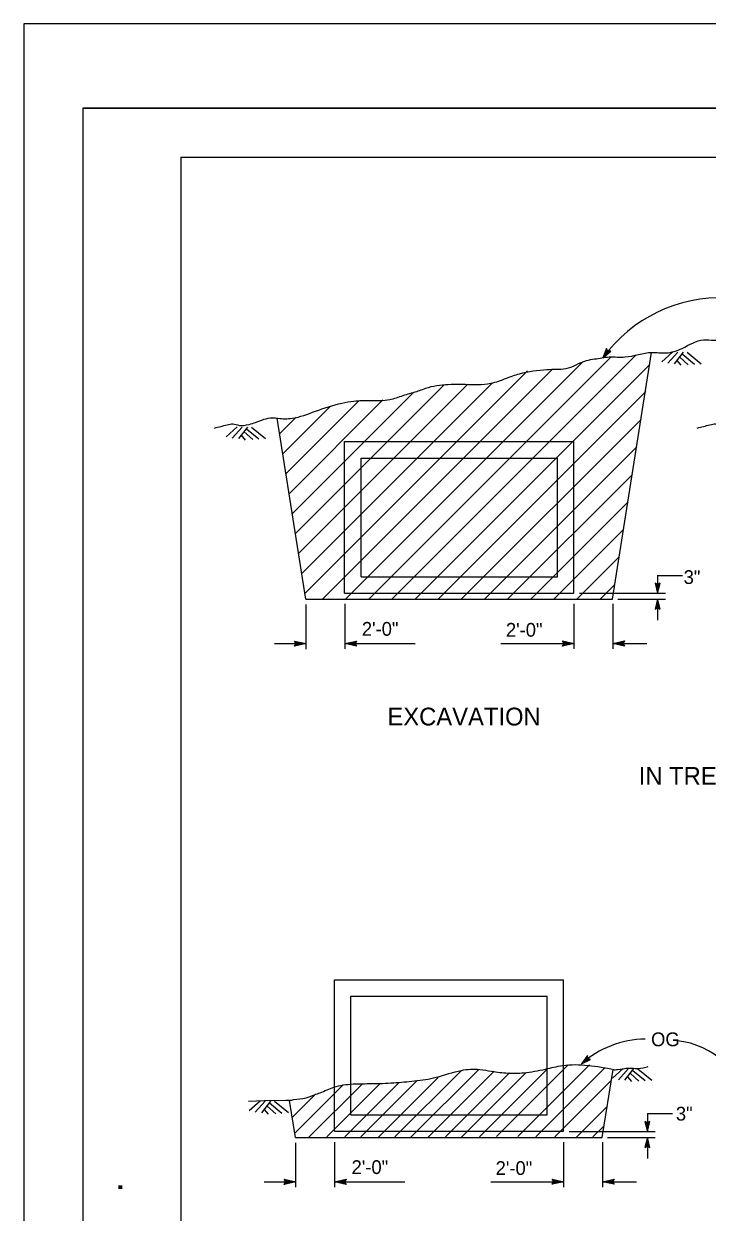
# Model space of a CAD drawing. Extents: x -893 to 867, y -474 to 712.
# Drawn here: x -893 to -545, y 107 to 712 of the extents above; entities that cross this region are included whole.
import ezdxf

# ---------------------------------------------------------------- set-up
doc = ezdxf.new("R2010")
doc.units = 0
for name, color, linetype in [('10 Sheet Format', 7, 'Continuous'), ('14 Ramp Anno', 7, 'Continuous'), ('21 Curb Gutter', 7, 'Continuous'), ('22 Misc Cnst Det', 7, 'Continuous'), ('41 ContourGrade', 7, 'Continuous'), ('46 Const Signing', 7, 'Continuous'), ('56 Stage 3 Anno', 7, 'Continuous'), ('57 Undefined', 7, 'Continuous')]:
    doc.layers.add(name, color=color, linetype=linetype)

msp = doc.modelspace()

# ---------------------------------------------------------------- linework, layer by layer
at = {"layer": '10 Sheet Format'}
for p, q in [((-863.45, 668.96), (836.55, 668.96)), ((-863.45, 668.96), (-863.45, -431.04)), ((-813.45, 643.96), (811.55, 643.96)), ((-813.45, 643.96), (-813.45, -406.04))]:
    msp.add_line(p, q, dxfattribs=at)
for points in [[(-893.45, -474.04), (866.55, -474.04), (866.55, 711.96), (-893.45, 711.96)], [(-863.45, -431.04), (836.55, -431.04), (836.55, 668.96), (-863.45, 668.96)]]:
    msp.add_lwpolyline(points, close=True, dxfattribs=at)
at = {"layer": '21 Curb Gutter'}
for p, q in [((-593.57, 418.99), (-573.69, 544.51)), ((-749.82, 418.99), (-764.42, 511.14)), ((-749.82, 418.99), (-593.57, 418.99)), ((-749.82, 418.99), (-656.07, 418.99)), ((-598.81, 145.02), (-593.36, 179.48)), ((-770.93, 163.59), (-778.93, 163.28)), ((-760, 163.74), (-770.93, 163.59)), ((-758.1, 163.75), (-760, 163.74)), ((-755.12, 144.93), (-758.1, 163.75)), ((-735.26, 148.08), (-618.6, 148.08)), ((-755.05, 144.95), (-598.8, 144.95)), ((-755.05, 144.95), (-661.3, 144.95))]:
    msp.add_line(p, q, dxfattribs=at)
for points in [[(-796.27, 506.1), (-793.17, 506.97), (-789.81, 507.75), (-786.98, 508.26), (-783.62, 507.49), (-778.72, 508.01), (-775.36, 509.04), (-766.85, 511.36), (-764.01, 511.1), (-756.79, 511.1), (-744.92, 514.71), (-731.5, 518.84), (-725.31, 519.87), (-717.05, 520.13), (-706.99, 520.65), (-700.28, 522.71), (-693.32, 524.78), (-687.38, 526.84), (-675.77, 528.39), (-668.55, 528.39), (-655.64, 528.91), (-647.65, 531.49), (-640.94, 533.81), (-627, 535.87), (-622.1, 536.13), (-617.46, 536.39), (-606.88, 540.51), (-602.75, 541.29), (-595.27, 542.32), (-587.27, 542.32), (-573.59, 544.64), (-566.37, 544.39), (-558.11, 546.71), (-547.28, 551.09), (-541.86, 550.84), (-537.99, 550.84)], [(-550.43, 506.1), (-547.33, 506.97), (-543.98, 507.75), (-541.14, 508.26), (-537.79, 507.49), (-532.88, 508.01), (-529.53, 509.04), (-521.02, 511.36), (-518.18, 511.1), (-510.95, 511.1), (-499.08, 514.71), (-485.67, 518.84), (-479.47, 519.87), (-471.22, 520.13), (-461.15, 520.65), (-454.45, 522.71), (-447.48, 524.78), (-441.55, 526.84), (-429.93, 528.39), (-422.71, 528.39), (-409.81, 528.91), (-401.81, 531.49), (-395.1, 533.81), (-381.17, 535.87), (-376.27, 536.13), (-371.62, 536.39), (-361.04, 540.51), (-356.92, 541.29), (-349.43, 542.32), (-341.43, 542.32), (-327.76, 544.64), (-320.54, 544.39), (-312.28, 546.71), (-301.44, 551.09), (-296.02, 550.84), (-292.15, 550.84)], [(-758.1, 163.75), (-756, 164.2), (-749.69, 165.12), (-745.38, 166.66), (-742.46, 167.74), (-735.53, 170.51), (-725.68, 172.2), (-716.45, 172.36), (-705.06, 172.82), (-694.44, 173.74), (-683.36, 175.59), (-670.58, 179.13), (-661.2, 179.59), (-655.19, 178.67), (-646.88, 177.74), (-638.88, 177.9), (-627.8, 179.74), (-619.03, 181.59), (-592.86, 179.59)], [(-593.36, 179.48), (-591.09, 179.51), (-585.4, 180.28), (-582.01, 180.13), (-576.62, 180.75), (-575.39, 181.05)]]:
    msp.add_spline(points, degree=3, dxfattribs=at)
at = {"layer": '22 Misc Cnst Det'}
for p, q in [((-729.55, 418.99), (-608.76, 539.78)), ((-717.77, 418.99), (-594.31, 542.46)), ((-705.99, 418.99), (-581.71, 543.27)), ((-694.2, 418.99), (-574.63, 538.56)), ((-750.27, 421.84), (-636.91, 535.2)), ((-741.34, 418.99), (-624.32, 536.01)), ((-755.11, 452.36), (-679.59, 527.88)), ((-753.5, 442.19), (-667.24, 528.44)), ((-751.89, 432.02), (-654.97, 528.93)), ((-758.33, 472.71), (-710.58, 520.46)), ((-756.72, 462.54), (-694.88, 524.37)), ((-682.41, 418.99), (-576.63, 524.78)), ((-761.55, 493.06), (-737.66, 516.95)), ((-759.94, 482.89), (-722.88, 519.95)), ((-763.16, 503.23), (-754.64, 511.75)), ((-670.63, 418.99), (-579.07, 510.55)), ((-658.85, 418.99), (-581.29, 496.55)), ((-647.06, 418.99), (-583.5, 482.54)), ((-635.27, 418.99), (-585.72, 468.54)), ((-623.49, 418.99), (-587.94, 454.54)), ((-611.7, 418.99), (-590.16, 440.53)), ((-599.92, 418.99), (-592.38, 426.53)), ((-652.69, 145.38), (-616.14, 181.93)), ((-641.91, 145.38), (-605.29, 182.01)), ((-712.86, 145.08), (-682.39, 175.55)), ((-704.4, 145.23), (-670.7, 178.93)), ((-696.24, 145.08), (-661.69, 179.63)), ((-687.47, 145.08), (-653.92, 178.63)), ((-678.7, 145.23), (-645.99, 177.93)), ((-670.54, 145.08), (-637.68, 177.93)), ((-661.31, 145.23), (-626.52, 180.01)), ((-632.68, 145.23), (-597.36, 180.55)), ((-755.34, 147.07), (-730.72, 171.7)), ((-748.26, 145.08), (-721.18, 172.16)), ((-739.03, 145.23), (-711.73, 172.53)), ((-729.95, 145.23), (-702.25, 172.93)), ((-721.79, 145.23), (-693.12, 173.9)), ((-622.98, 145.23), (-594.23, 173.99)), ((-756.73, 155.08), (-744.8, 167)), ((-611.9, 145.08), (-596.34, 160.64)), ((-603.59, 145.23), (-597.88, 150.94))]:
    msp.add_line(p, q, dxfattribs=at)
at = {"layer": '41 ContourGrade'}
for p, q in [((-730.03, 499.2), (-613.36, 499.2)), ((-730.03, 422.11), (-730.03, 499.2)), ((-613.36, 422.11), (-613.36, 499.2)), ((-721.7, 490.86), (-621.69, 490.86)), ((-721.7, 430.45), (-721.7, 490.86)), ((-621.69, 430.45), (-621.69, 490.86)), ((-721.7, 430.45), (-621.69, 430.45)), ((-730.03, 422.11), (-613.36, 422.11)), ((-735.26, 225.16), (-618.6, 225.16)), ((-735.26, 148.08), (-735.26, 225.16)), ((-618.6, 148.08), (-618.6, 225.16)), ((-726.93, 216.83), (-626.93, 216.83)), ((-726.93, 156.41), (-726.93, 216.83)), ((-626.93, 156.41), (-626.93, 216.83)), ((-726.93, 156.41), (-626.93, 156.41))]:
    msp.add_line(p, q, dxfattribs=at)
at = {"layer": '46 Const Signing'}
for p, q in [((-562.98, 544.75), (-568.55, 539.8)), ((-560.3, 544.72), (-565.48, 539.09)), ((-557.71, 544.72), (-562.29, 538.87)), ((-555.56, 544.69), (-548.52, 538.9)), ((-560.83, 540.55), (-558.82, 538.08)), ((-559.3, 542.23), (-555.01, 538.32)), ((-558.15, 543.84), (-551.86, 538.66)), ((-784.82, 506.68), (-790.39, 501.73)), ((-782.14, 506.65), (-787.32, 501.02)), ((-779.55, 506.65), (-784.13, 500.8)), ((-782.67, 502.48), (-780.66, 500.01)), ((-781.14, 504.16), (-776.85, 500.24)), ((-779.99, 505.77), (-773.7, 500.59)), ((-777.4, 506.62), (-770.36, 500.83)), ((-588.13, 180.04), (-593.7, 175.09)), ((-585.46, 180.01), (-590.63, 174.38)), ((-582.86, 180.01), (-587.45, 174.16)), ((-585.98, 175.84), (-583.97, 173.37)), ((-584.46, 177.52), (-580.16, 173.6)), ((-583.3, 179.13), (-577.01, 173.95)), ((-580.71, 179.98), (-573.67, 174.19)), ((-773.11, 163.46), (-778.67, 158.5)), ((-770.43, 163.42), (-775.6, 157.79)), ((-767.83, 163.42), (-772.42, 157.58)), ((-765.68, 163.39), (-758.64, 157.6)), ((-770.95, 159.25), (-768.94, 156.78)), ((-769.43, 160.94), (-765.13, 157.02)), ((-768.28, 162.54), (-761.98, 157.36))]:
    msp.add_line(p, q, dxfattribs=at)
at = {"layer": '56 Stage 3 Anno'}
for p, q in [((-570.63, 431.18), (-570.63, 422.1)), ((-570.62, 431.13), (-557.91, 431.13)), ((-610.39, 422.1), (-566.63, 422.1)), ((-590.9, 418.94), (-566.63, 418.94)), ((-570.63, 418.94), (-570.63, 408.34)), ((-749.86, 416.29), (-749.86, 393.64)), ((-730.02, 416.58), (-730.02, 393.76)), ((-613.35, 416.62), (-613.35, 393.73)), ((-593.53, 416.57), (-593.53, 393.73)), ((-765.82, 396.37), (-749.68, 396.37)), ((-729.9, 396.37), (-694.07, 396.37)), ((-650.41, 396.46), (-613.17, 396.46)), ((-593.4, 396.46), (-576.09, 396.46)), ((-575.86, 157.14), (-575.86, 148.07)), ((-575.85, 157.1), (-563.14, 157.1)), ((-615.62, 148.07), (-571.86, 148.07)), ((-755.09, 142.26), (-755.09, 119.61)), ((-735.25, 142.54), (-735.25, 119.72)), ((-618.59, 142.59), (-618.59, 119.7)), ((-598.77, 142.54), (-598.77, 119.7)), ((-596.13, 144.91), (-571.86, 144.91)), ((-575.86, 144.91), (-575.86, 134.3)), ((-771.05, 122.34), (-754.91, 122.34)), ((-735.13, 122.34), (-699.3, 122.34)), ((-655.65, 122.43), (-618.41, 122.43)), ((-598.63, 122.43), (-581.32, 122.43))]:
    msp.add_line(p, q, dxfattribs=at)
for points in [[(-598.55, 541.84), (-594.55, 545.19), (-596.07, 545.26), (-596.6, 546.68), (-598.55, 541.84)], [(-598.03, 542.57), (-595.12, 545), (-596.22, 545.05), (-596.61, 546.08), (-598.03, 542.57)], [(-597.58, 543.18), (-595.6, 544.83), (-596.35, 544.86), (-596.62, 545.57), (-597.58, 543.18)], [(-597.32, 543.81), (-596.42, 544.56), (-596.57, 544.56), (-596.63, 544.71), (-597.06, 543.62)], [(-597.21, 543.68), (-595.99, 544.7), (-596.46, 544.72), (-596.62, 545.16), (-597.21, 543.68)], [(-570.63, 422.1), (-569.36, 427.16), (-570.63, 426.32), (-571.9, 427.16), (-570.63, 422.1)], [(-570.63, 423), (-569.71, 426.67), (-570.63, 426.06), (-571.55, 426.67), (-570.63, 423)], [(-570.63, 423.75), (-570, 426.25), (-570.63, 425.84), (-571.26, 426.25), (-570.63, 423.75)], [(-570.63, 424.38), (-570.24, 425.91), (-570.63, 425.66), (-571.02, 425.91), (-570.63, 424.38)], [(-570.79, 424.42), (-570.5, 425.55), (-570.63, 425.47), (-570.76, 425.55), (-570.47, 424.42)], [(-570.63, 418.94), (-571.9, 413.88), (-570.63, 414.72), (-569.36, 413.88), (-570.63, 418.94)], [(-570.63, 418.04), (-571.55, 414.37), (-570.63, 414.98), (-569.71, 414.37), (-570.63, 418.04)], [(-570.63, 417.29), (-571.26, 414.79), (-570.63, 415.21), (-570, 414.79), (-570.63, 417.29)], [(-570.63, 416.67), (-571.02, 415.13), (-570.63, 415.38), (-570.24, 415.13), (-570.63, 416.67)], [(-570.47, 416.63), (-570.76, 415.49), (-570.63, 415.58), (-570.5, 415.49), (-570.79, 416.63)], [(-609.48, 182.45), (-604.75, 184.66), (-606.2, 185.11), (-606.35, 186.63), (-609.48, 182.45)], [(-608.78, 183.02), (-605.35, 184.62), (-606.41, 184.95), (-606.51, 186.05), (-608.78, 183.02)], [(-608.2, 183.49), (-605.86, 184.58), (-606.58, 184.81), (-606.65, 185.56), (-608.2, 183.49)], [(-607.78, 184.03), (-606.72, 184.52), (-606.87, 184.57), (-606.88, 184.73), (-607.58, 183.79)], [(-607.71, 183.89), (-606.27, 184.55), (-606.72, 184.7), (-606.76, 185.16), (-607.71, 183.89)], [(-575.86, 148.07), (-574.59, 153.13), (-575.86, 152.29), (-577.13, 153.13), (-575.86, 148.07)], [(-575.86, 148.96), (-574.94, 152.64), (-575.86, 152.02), (-576.78, 152.64), (-575.86, 148.96)], [(-575.86, 149.72), (-575.23, 152.22), (-575.86, 151.8), (-576.49, 152.22), (-575.86, 149.72)], [(-575.86, 150.34), (-575.47, 151.88), (-575.86, 151.62), (-576.25, 151.88), (-575.86, 150.34)], [(-576.02, 150.38), (-575.73, 151.51), (-575.86, 151.43), (-575.99, 151.51), (-575.7, 150.38)], [(-575.86, 144.91), (-577.13, 139.84), (-575.86, 140.68), (-574.59, 139.84), (-575.86, 144.91)], [(-575.86, 144.01), (-576.78, 140.34), (-575.86, 140.95), (-574.94, 140.34), (-575.86, 144.01)], [(-575.86, 143.25), (-576.49, 140.75), (-575.86, 141.17), (-575.23, 140.75), (-575.86, 143.25)], [(-575.86, 142.63), (-576.25, 141.1), (-575.86, 141.35), (-575.47, 141.1), (-575.86, 142.63)], [(-575.7, 142.59), (-575.99, 141.46), (-575.86, 141.54), (-575.73, 141.46), (-576.02, 142.59)]]:
    msp.add_lwpolyline(points, dxfattribs=at)
for points in [[(-755.58, 397.69), (-749.68, 396.37), (-755.58, 395.06), (-755.37, 395.41), (-751.05, 396.37), (-755.38, 397.34), (-755.17, 396.99), (-752.4, 396.38), (-755.16, 395.76), (-754.95, 396.11), (-753.76, 396.38), (-754.96, 396.65), (-754.8, 396.37), (-755.58, 395.06), (-754.8, 396.37)], [(-724, 395.06), (-729.9, 396.37), (-723.99, 397.68), (-724.21, 397.33), (-728.53, 396.38), (-724.2, 395.4), (-724.41, 395.75), (-727.18, 396.37), (-724.42, 396.99), (-724.63, 396.64), (-725.82, 396.37), (-724.62, 396.1), (-724.78, 396.37), (-723.99, 397.68), (-724.78, 396.37)], [(-619.08, 397.78), (-613.17, 396.46), (-619.08, 395.16), (-618.87, 395.5), (-614.54, 396.46), (-618.87, 397.43), (-618.66, 397.09), (-615.89, 396.47), (-618.66, 395.85), (-618.45, 396.2), (-617.25, 396.47), (-618.45, 396.74), (-618.29, 396.46), (-619.08, 395.16), (-618.29, 396.46)], [(-587.49, 395.15), (-593.4, 396.46), (-587.49, 397.77), (-587.7, 397.42), (-592.03, 396.47), (-587.7, 395.5), (-587.91, 395.84), (-590.68, 396.46), (-587.91, 397.08), (-588.12, 396.73), (-589.32, 396.46), (-588.12, 396.19), (-588.28, 396.46), (-587.49, 397.77), (-588.28, 396.46)], [(-760.82, 123.66), (-754.91, 122.34), (-760.82, 121.03), (-760.61, 121.38), (-756.28, 122.33), (-760.61, 123.31), (-760.4, 122.96), (-757.63, 122.34), (-760.4, 121.73), (-760.19, 122.07), (-758.99, 122.34), (-760.19, 122.61), (-760.03, 122.34), (-760.82, 121.03), (-760.03, 122.34)], [(-729.23, 121.02), (-735.13, 122.34), (-729.23, 123.65), (-729.44, 123.3), (-733.77, 122.34), (-729.44, 121.37), (-729.65, 121.72), (-732.42, 122.33), (-729.65, 122.95), (-729.86, 122.6), (-731.06, 122.33), (-729.85, 122.07), (-730.02, 122.34), (-729.23, 123.65), (-730.02, 122.34)], [(-624.31, 123.75), (-618.41, 122.43), (-624.31, 121.12), (-624.1, 121.47), (-619.77, 122.42), (-624.1, 123.4), (-623.89, 123.05), (-621.12, 122.43), (-623.89, 121.82), (-623.68, 122.17), (-622.48, 122.43), (-623.69, 122.7), (-623.52, 122.43), (-624.31, 121.12), (-623.52, 122.43)], [(-592.72, 121.11), (-598.63, 122.43), (-592.72, 123.74), (-592.93, 123.39), (-597.26, 122.43), (-592.93, 121.46), (-593.14, 121.81), (-595.91, 122.43), (-593.14, 123.04), (-593.35, 122.69), (-594.55, 122.42), (-593.35, 122.16), (-593.51, 122.43), (-592.72, 123.74), (-593.51, 122.43)]]:
    msp.add_lwpolyline(points, close=True, dxfattribs=at)
for centre, radius, start, end in [((-538.58, 498.29), 74.13, 87.40386, 144.00994), ((-576.33, 145.02), 50, 90.68573, 131.53114), ((-565.46, 151.98), 42.51, 11.3455, 83.47134)]:
    msp.add_arc(centre, radius, start, end, dxfattribs=at)

# ---------------------------------------------------------------- texts
at = {"layer": '10 Sheet Format'}
msp.add_text('.', height=13.75, rotation=270, dxfattribs=at).set_placement((-845.31, 122.18))
at = {"layer": '14 Ramp Anno'}
for s, p in [('EXCAVATION', (-708.23, 354.72)), ('IN TRENCH', (-580.25, 324.53))]:
    msp.add_text(s, height=9.055, dxfattribs=at).set_placement(p)
at = {"layer": '57 Undefined'}
for s, p in [('3"', (-557.38, 426.75)), ('2\'-0"', (-721.27, 400.39)), ('2\'-0"', (-647.91, 399.9)), ('OG', (-573.97, 191.42)), ('3"', (-561.34, 153.56)), ('2\'-0"', (-726.51, 126.35)), ('2\'-0"', (-653.14, 125.87))]:
    msp.add_text(s, height=7, dxfattribs=at).set_placement(p)

doc.saveas('drawing.dxf')
